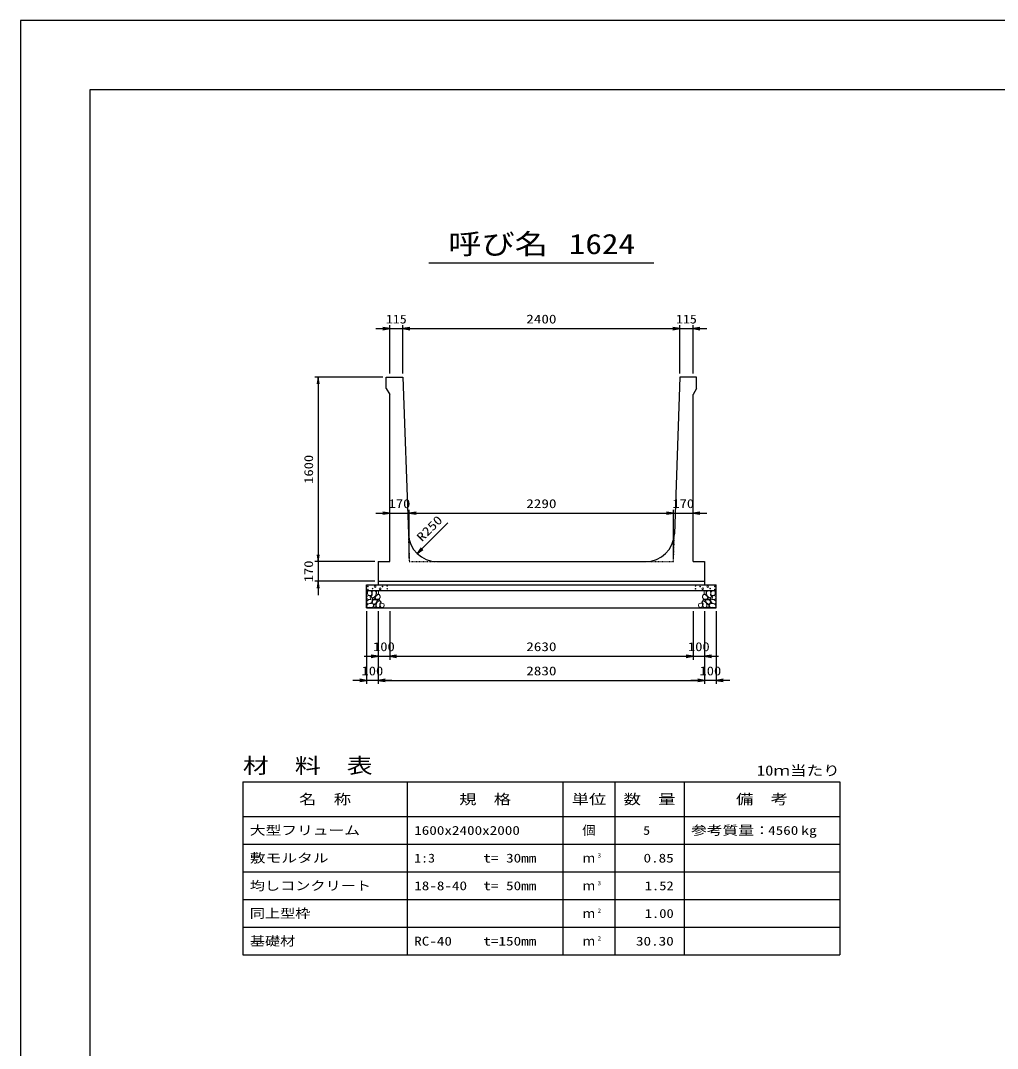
# Model space of a CAD drawing. Units: millimetres at full size. Extents: x 0 to 25230, y 0 to 17820.
# Drawn here: x 0 to 8469, y 8910 to 17820 of the extents above; entities that cross this region are included whole.
import ezdxf
from ezdxf.enums import TextEntityAlignment as Align

# ---------------------------------------------------------------- set-up
doc = ezdxf.new("R2010")
doc.units = ezdxf.units.MM
doc.linetypes.add('DASHED_SPACED', pattern=[12, 6, -6])
for name, color, linetype, lineweight in [('0_2', 7, 'Continuous', 25), ('D-DCR-HCHn', 4, 'Continuous', 9), ('D-MTR-FRAM', 7, 'Continuous', 25), ('D-MTR-LINE', 7, 'Continuous', 25), ('D-STR-DIM', 7, 'Continuous', 25), ('D-STR-STRn', 1, 'Continuous', 25), ('D-TTL', 2, 'Continuous', 25), ('D-TTL-TXT', 7, 'Continuous', 25)]:
    doc.layers.add(name, color=color, linetype=linetype, lineweight=lineweight)
doc.layers.add('D-MTR', color=7, linetype='Continuous')
doc.layers.add('D-MTR-TXT', color=7, linetype='Continuous')
doc.styles.add('ＭＳ ゴシック', font='')
doc.styles.get('ＭＳ ゴシック').set_extended_font_data('MS Gothic')

# ---------------------------------------------------------------- blocks, each defined once
blk = doc.blocks.new('open_arrow')
at = {"color": 0, "linetype": 'Continuous', "lineweight": -2}
blk.add_lwpolyline([(7.5, 1.25), (0, 0), (7.5, -1.25)], dxfattribs=at)

msp = doc.modelspace()

# ---------------------------------------------------------------- linework, layer by layer
at = {"layer": '0_2'}
for p, q in [((3100, 12700), (3100, 12280)), ((3200, 12700), (3200, 12280)), ((3200, 12700), (3200, 12280)), ((5830, 12700), (5830, 12280)), ((2980, 12310), (3320, 12310)), ((3200, 12310), (5830, 12310))]:
    msp.add_line(p, q, dxfattribs=at)
at = {"layer": 'D-DCR-HCHn'}
for points in [[(3005.46, 12830.356), (3000.26, 12814.753), (3007.194, 12804.352), (3024.53, 12802.618), (3036.366, 12807.699), (3031.464, 12819.954), (3034.932, 12826.889), (3027.997, 12833.823), (3017.596, 12837.29)], [(3038.399, 12873.696), (3022.796, 12877.163), (3008.928, 12870.228), (3007.194, 12854.626), (3010.661, 12842.491), (3027.997, 12837.29), (3040.132, 12837.29), (3045.333, 12845.958), (3045.333, 12865.028)], [(3052.267, 12875.429), (3047.067, 12859.827), (3048.8, 12842.491), (3036.665, 12823.421), (3052.267, 12814.753), (3069.603, 12823.421), (3080.005, 12837.29), (3083.472, 12859.827), (3080.005, 12871.962), (3069.603, 12877.163)], [(3081.739, 12833.823), (3073.071, 12813.02), (3080.005, 12804.352), (3100.808, 12804.352), (3109.476, 12807.819), (3118.144, 12819.954), (3118.144, 12830.356), (3109.476, 12844.224), (3099.074, 12845.958)], [(3085.206, 12871.962), (3085.206, 12851.159), (3093.874, 12845.958), (3102.542, 12851.159), (3104.275, 12863.294), (3102.542, 12873.696), (3090.407, 12877.163)], [(5948.261, 12833.823), (5956.929, 12813.02), (5949.995, 12804.352), (5929.192, 12804.352), (5920.524, 12807.819), (5911.856, 12819.954), (5911.856, 12830.356), (5920.524, 12844.224), (5930.926, 12845.958)], [(5944.794, 12871.962), (5944.794, 12851.159), (5936.126, 12845.958), (5927.458, 12851.159), (5925.725, 12863.294), (5927.458, 12873.696), (5939.593, 12877.163)], [(5977.733, 12875.429), (5982.933, 12859.827), (5981.2, 12842.491), (5993.335, 12823.421), (5977.733, 12814.753), (5960.397, 12823.421), (5949.995, 12837.29), (5946.528, 12859.827), (5949.995, 12871.962), (5960.397, 12877.163)], [(5991.601, 12873.696), (6007.204, 12877.163), (6021.072, 12870.228), (6022.806, 12854.626), (6019.339, 12842.491), (6002.003, 12837.29), (5989.868, 12837.29), (5984.667, 12845.958), (5984.667, 12865.028)], [(6024.54, 12830.356), (6029.74, 12814.753), (6022.806, 12804.352), (6005.47, 12802.618), (5993.634, 12807.699), (5998.536, 12819.954), (5995.068, 12826.889), (6002.003, 12833.823), (6012.404, 12837.29)], [(3038.366, 12772.757), (3051.208, 12792.019), (3049.603, 12796.834), (3031.946, 12801.65), (3015.894, 12800.045), (3004.658, 12790.414), (3003.052, 12779.177), (3004.658, 12767.941), (3017.499, 12764.731)], [(3044.787, 12732.627), (3056.023, 12737.443), (3059.234, 12753.494), (3052.813, 12764.731), (3041.577, 12767.941), (3027.13, 12766.336), (3011.078, 12759.915), (3003.052, 12750.284), (3003.052, 12739.048), (3007.868, 12732.627), (3027.13, 12734.232)], [(3055.735, 12814.753), (3047.067, 12807.819), (3050.534, 12802.618), (3062.669, 12802.618), (3067.87, 12804.352), (3071.337, 12811.286), (3066.136, 12816.487)], [(3083.311, 12772.757), (3091.337, 12792.019), (3084.916, 12800.045), (3065.654, 12800.045), (3057.628, 12796.834), (3049.603, 12785.598), (3049.603, 12775.967), (3057.628, 12763.125), (3067.259, 12761.52)], [(3080.101, 12737.443), (3080.101, 12756.705), (3072.075, 12761.52), (3064.049, 12756.705), (3062.444, 12745.469), (3064.049, 12735.837), (3075.285, 12732.627)], [(3110.599, 12734.232), (3115.415, 12748.679), (3113.81, 12764.731), (3125.046, 12782.388), (3110.599, 12790.414), (3094.548, 12782.388), (3084.916, 12769.546), (3081.706, 12748.679), (3084.916, 12737.443), (3094.548, 12732.627)], [(3107.389, 12790.414), (3115.415, 12796.834), (3112.204, 12801.65), (3100.968, 12801.65), (3096.153, 12800.045), (3092.942, 12793.624), (3097.758, 12788.808)], [(3123.441, 12735.837), (3137.887, 12732.627), (3150.729, 12739.048), (3152.334, 12753.494), (3149.124, 12764.731), (3133.072, 12769.546), (3121.836, 12769.546), (3117.02, 12761.52), (3117.02, 12743.863)], [(5906.559, 12735.837), (5892.113, 12732.627), (5879.271, 12739.048), (5877.666, 12753.494), (5880.876, 12764.731), (5896.928, 12769.546), (5908.164, 12769.546), (5912.98, 12761.52), (5912.98, 12743.863)], [(5919.401, 12734.232), (5914.585, 12748.679), (5916.19, 12764.731), (5904.954, 12782.388), (5919.401, 12790.414), (5935.452, 12782.388), (5945.084, 12769.546), (5948.294, 12748.679), (5945.084, 12737.443), (5935.452, 12732.627)], [(5922.611, 12790.414), (5914.585, 12796.834), (5917.796, 12801.65), (5929.032, 12801.65), (5933.847, 12800.045), (5937.058, 12793.624), (5932.242, 12788.808)], [(5946.689, 12772.757), (5938.663, 12792.019), (5945.084, 12800.045), (5964.346, 12800.045), (5972.372, 12796.834), (5980.397, 12785.598), (5980.397, 12775.967), (5972.372, 12763.125), (5962.741, 12761.52)], [(5949.899, 12737.443), (5949.899, 12756.705), (5957.925, 12761.52), (5965.951, 12756.705), (5967.556, 12745.469), (5965.951, 12735.837), (5954.715, 12732.627)], [(5974.265, 12814.753), (5982.933, 12807.819), (5979.466, 12802.618), (5967.331, 12802.618), (5962.13, 12804.352), (5958.663, 12811.286), (5963.864, 12816.487)], [(5985.213, 12732.627), (5973.977, 12737.443), (5970.766, 12753.494), (5977.187, 12764.731), (5988.423, 12767.941), (6002.87, 12766.336), (6018.922, 12759.915), (6026.948, 12750.284), (6026.948, 12739.048), (6022.132, 12732.627), (6002.87, 12734.232)], [(5991.634, 12772.757), (5978.792, 12792.019), (5980.397, 12796.834), (5998.054, 12801.65), (6014.106, 12800.045), (6025.342, 12790.414), (6026.948, 12779.177), (6025.342, 12767.941), (6012.501, 12764.731)]]:
    msp.add_lwpolyline(points, close=True, dxfattribs=at)
for centre, radius in [((3073.336, 12913.955), 7.5), ((3178.131, 12920.006), 3), ((5851.869, 12920.006), 3), ((5956.664, 12913.955), 7.5), ((3010.727, 12913.955), 3), ((3011.869, 12888.91), 3), ((3052.292, 12895.752), 3), ((3116.664, 12894.961), 7.5), ((3137.708, 12913.164), 3), ((3179.273, 12894.961), 3), ((5850.727, 12894.961), 3), ((5892.292, 12913.164), 3), ((5913.336, 12894.961), 7.5), ((5977.708, 12895.752), 3), ((6018.131, 12888.91), 3), ((6019.273, 12913.955), 3)]:
    msp.add_circle(centre, radius, dxfattribs=at)
at = {"layer": 'D-MTR-FRAM'}
for p, q in [((1927.5, 11220), (7102.5, 11220)), ((1927.5, 11220), (1927.5, 9720)), ((7102.5, 11220), (7102.5, 9720)), ((1927.5, 9720), (7102.5, 9720))]:
    msp.add_line(p, q, dxfattribs=at)
at = {"layer": 'D-MTR-LINE'}
for p, q in [((3352.5, 11220), (3352.5, 9720)), ((4702.5, 11220), (4702.5, 9720)), ((5152.5, 11220), (5152.5, 9720)), ((5752.5, 11220), (5752.5, 9720)), ((1927.5, 10920), (7102.5, 10920)), ((1927.5, 10680), (7102.5, 10680)), ((1927.5, 10440), (7102.5, 10440)), ((1927.5, 10200), (7102.5, 10200)), ((1927.5, 9960), (7102.5, 9960))]:
    msp.add_line(p, q, dxfattribs=at)
at = {"layer": 'D-STR-DIM'}
for p, q in [((3080, 15150), (3435, 15150)), ((3200, 14760), (3200, 15180)), ((3315, 14760), (3315, 15180)), ((3315, 14760), (3315, 15180)), ((3315, 15150), (5715, 15150)), ((5595, 15150), (5950, 15150)), ((5715, 14760), (5715, 15180)), ((5715, 14760), (5715, 15180)), ((5830, 14760), (5830, 15180)), ((3140, 14730), (2550, 14730)), ((2580, 14730), (2580, 13130)), ((3080, 13550), (3490, 13550)), ((3370, 13160), (3370, 13580)), ((3370, 13160), (3370, 13580)), ((3370, 13550), (5660, 13550)), ((5540, 13550), (5950, 13550)), ((5660, 13160), (5660, 13580)), ((5660, 13160), (5660, 13580)), ((3437.84, 13200.212), (3703.005, 13465.377)), ((2580, 13250), (2580, 12840)), ((3070, 13130), (2550, 13130)), ((3070, 13130), (2550, 13130)), ((3070, 12960), (2550, 12960)), ((3000, 12700), (3000, 12070)), ((3100, 12700), (3100, 12070)), ((3100, 12700), (3100, 12070)), ((5830, 12700), (5830, 12280)), ((5930, 12700), (5930, 12070)), ((5930, 12700), (5930, 12070)), ((5930, 12700), (5930, 12280)), ((6030, 12700), (6030, 12070)), ((5710, 12310), (6050, 12310)), ((3220, 12100), (2880, 12100)), ((3100, 12100), (5930, 12100)), ((6150, 12100), (5810, 12100))]:
    msp.add_line(p, q, dxfattribs=at)
at = {"layer": 'D-STR-STRn'}
for p, q in [((3170, 14730), (3315, 14730)), ((3170, 14630), (3170, 14730)), ((3315, 14730), (3361.701, 13371.411)), ((5715, 14730), (5668.299, 13371.411)), ((5860, 14730), (5715, 14730)), ((5860, 14630), (5860, 14730)), ((3170, 14630), (3200, 14580)), ((5860, 14630), (5830, 14580)), ((3200, 13130), (3200, 14580)), ((5830, 13130), (5830, 14580)), ((3100, 13130), (3100, 12960)), ((3100, 13130), (3200, 13130)), ((3611.554, 13130), (5418.446, 13130)), ((5830, 13130), (5930, 13130)), ((5930, 13130), (5930, 12960)), ((3000, 12730), (3000, 12930)), ((3000, 12930), (6030, 12930)), ((3100, 12960), (5930, 12960)), ((3100, 12960), (3100, 12930)), ((5930, 12960), (5930, 12930)), ((6030, 12730), (6030, 12930)), ((3000, 12880), (6030, 12880)), ((3000, 12730), (6030, 12730))]:
    msp.add_line(p, q, dxfattribs=at)
at = {"layer": 'D-STR-STRn', "color": 2, "linetype": 'DASHED_SPACED'}
for p, q in [((3361.701, 13371.411), (3370, 13130)), ((5660, 13130), (5668.299, 13371.411)), ((3370, 13130), (3611.554, 13130)), ((5418.446, 13130), (5660, 13130))]:
    msp.add_line(p, q, dxfattribs=at)
at = {"layer": 'D-STR-STRn'}
for centre, start, end in [((3611.554, 13380), 181.96877, 270), ((5418.446, 13380), 270, 358.03123)]:
    msp.add_arc(centre, 250, start, end, dxfattribs=at)
at = {"layer": 'D-TTL'}
for points in [[(0, 0), (25230, 0), (25230, 17820), (0, 17820)], [(600, 600), (24630, 600), (24630, 17220), (600, 17220)]]:
    msp.add_lwpolyline(points, close=True, dxfattribs=at)
at = {"layer": 'D-TTL-TXT'}
msp.add_line((3540, 15720), (5490, 15720), dxfattribs=at)

# ---------------------------------------------------------------- block references
at = {"layer": '0_2', "xscale": 8, "yscale": 8, "rotation": 180}
for p in [(3100, 12310), (5830, 12310)]:
    msp.add_blockref('open_arrow', p, dxfattribs=at)
at = {"layer": '0_2', "xscale": 8, "yscale": 8}
msp.add_blockref('open_arrow', (3200, 12310), dxfattribs=at)
msp.add_blockref('open_arrow', (3200, 12310), dxfattribs=at)
at = {"layer": 'D-STR-DIM', "xscale": 8, "yscale": 8}
for p, rotation in [((3200, 15150), 180), ((5715, 15150), 180), ((5715, 15150), 180), ((2580, 14730), 270), ((3200, 13550), 180), ((5660, 13550), 180), ((5660, 13550), 180), ((2580, 13130), 90), ((2580, 13130), 90), ((3437.84, 13200.212), 45), ((2580, 12960), 270), ((5830, 12310), 180), ((3000, 12100), 180), ((5930, 12100), 180), ((5930, 12100), 180)]:
    msp.add_blockref('open_arrow', p, dxfattribs=dict(at, rotation=rotation))
for p in [(3315, 15150), (3315, 15150), (5830, 15150), (3370, 13550), (3370, 13550), (5830, 13550), (5930, 12310), (3100, 12100), (3100, 12100), (6030, 12100)]:
    msp.add_blockref('open_arrow', p, dxfattribs=at)

# ---------------------------------------------------------------- texts
at = {"layer": '0_2', "style": 'ＭＳ ゴシック'}
for s, width, p in [('100', 1.2, (3150, 12392.5)), ('2630', 1.25, (4515, 12392.5))]:
    msp.add_text(s, height=76.98, dxfattribs=dict(at, width=width)).set_placement(p, align=Align.MIDDLE_CENTER)
at = {"layer": 'D-MTR', "style": 'ＭＳ ゴシック', "width": 1.25}
msp.add_text('材\u3000料\u3000表', height=132, dxfattribs=at).set_placement((1927.5, 11256), align=Align.BOTTOM_LEFT)
at = {"layer": 'D-MTR', "style": 'ＭＳ ゴシック', "width": 1.2}
msp.add_text('10ｍ当たり', height=87.98, dxfattribs=at).set_placement((7102.5, 11249), align=Align.BOTTOM_RIGHT)
at = {"layer": 'D-MTR-TXT', "style": 'ＭＳ ゴシック'}
for s, height, width, p in [('名\u3000称', 87.98, 1.25, (2640, 11070)), ('規\u3000格', 87.98, 1.25, (4027.5, 11070)), ('単位', 87.98, 1.25, (4927.5, 11070)), ('数\u3000量', 87.98, 1.25, (5452.5, 11070)), ('備\u3000考', 87.98, 1.25, (6427.5, 11070)), ('個', 76.98, 1.1, (4927.5, 10800))]:
    msp.add_text(s, height=height, dxfattribs=dict(at, width=width)).set_placement(p, align=Align.MIDDLE_CENTER)
for s, width, p in [('大型フリューム', 1.3, (1987.5, 10800)), ('1600x2400x2000', 1.25, (3412.5, 10800)), ('参考質量：    kg', 1.3, (5812.5, 10800)), ('敷モルタル', 1.3, (1987.5, 10560)), ('1:3', 1.15, (3412.5, 10560)), ('t= 30mm', 1.25, (4012.5, 10560)), ('均しコンクリート', 1.25, (1987.5, 10320)), ('18-8-40', 1.25, (3412.5, 10320)), ('t= 50mm', 1.25, (4012.5, 10320)), ('同上型枠', 1.25, (1987.5, 10080)), ('基礎材', 1.25, (1987.5, 9840)), ('RC-40', 1.25, (3412.5, 9840)), ('t=150mm', 1.25, (4012.5, 9840))]:
    msp.add_text(s, height=76.98, dxfattribs=dict(at, width=width)).set_placement(p, align=Align.MIDDLE_LEFT)
for s, width, p in [('5', 1.15, (5457.83, 10800)), ('4560', 1.25, (6742.5, 10800)), ('0.85', 1.25, (5662.5, 10560)), ('1.52', 1.2, (5662.5, 10320)), ('1.00', 1.2, (5662.5, 10080)), ('30.30', 1.25, (5662.5, 9840))]:
    msp.add_text(s, height=76.98, dxfattribs=dict(at, width=width)).set_placement(p, align=Align.MIDDLE_RIGHT)
for p in [(4927.5, 10560), (4927.5, 10320), (4927.5, 10080), (4927.5, 9840)]:
    msp.add_text('ｍ', height=76.98, dxfattribs=at).set_placement(p, align=Align.MIDDLE_CENTER)
at = {"layer": 'D-MTR-TXT', "style": 'ＭＳ ゴシック', "width": 1.15}
for s, p in [('3', (5002.5, 10553)), ('3', (5002.5, 10313)), ('2', (5002.5, 10073)), ('2', (5002.5, 9833))]:
    msp.add_text(s, height=38.49, dxfattribs=at).set_placement(p, align=Align.BOTTOM_LEFT)
at = {"layer": 'D-STR-DIM', "style": 'ＭＳ ゴシック'}
for s, width, p in [('115', 1.15, (3257.5, 15232.5)), ('2400', 1.25, (4515, 15232.5)), ('115', 1.15, (5772.5, 15232.5)), ('170', 1.2, (3285, 13632.5)), ('2290', 1.25, (4515, 13632.5)), ('170', 1.2, (5745, 13632.5)), ('100', 1.2, (5880, 12392.5)), ('100', 1.2, (3050, 12182.5)), ('2830', 1.25, (4515, 12182.5)), ('100', 1.2, (5980, 12182.5))]:
    msp.add_text(s, height=76.98, dxfattribs=dict(at, width=width)).set_placement(p, align=Align.MIDDLE_CENTER)
at = {"layer": 'D-STR-DIM', "style": 'ＭＳ ゴシック', "width": 1.2}
for s, p in [('1600', (2497.5, 13930)), ('170', (2497.5, 13045))]:
    msp.add_text(s, height=76.98, rotation=90, dxfattribs=at).set_placement(p, align=Align.MIDDLE_CENTER)
at = {"layer": 'D-STR-DIM', "style": 'ＭＳ ゴシック', "width": 1.25}
msp.add_text('R250', height=76.98, rotation=45, dxfattribs=at).set_placement((3496.25, 13281.25), align=Align.BOTTOM_LEFT)
at = {"layer": 'D-TTL-TXT', "style": 'ＭＳ ゴシック', "width": 1.2}
for s, p in [('呼び名', (4140, 15742.5)), ('1624', (5040, 15742.5))]:
    msp.add_text(s, height=176, dxfattribs=at).set_placement(p, align=Align.BOTTOM_CENTER)

doc.saveas('drawing.dxf')
